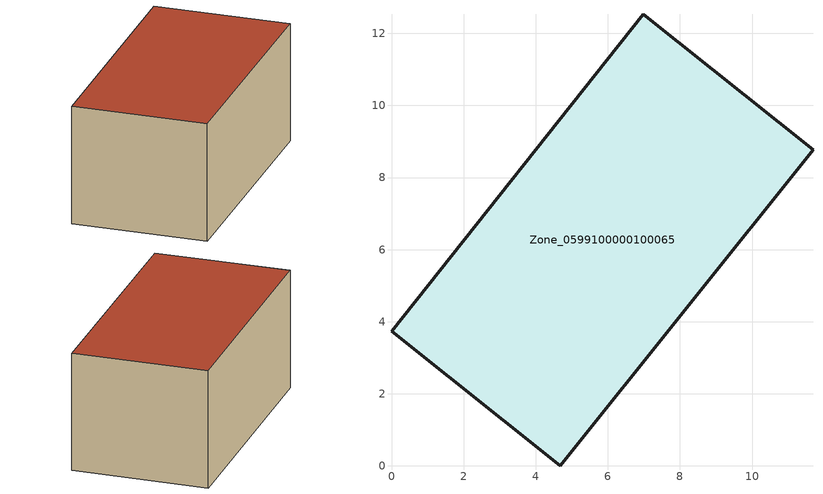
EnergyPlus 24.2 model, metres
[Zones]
Zone_0599100000100065
 floor ground (C_G): 6.98,12.53 11.69,8.77 4.69,0 0,3.74 z0.35
 wall outside (C_F): 4.69,0 11.69,8.77 6.98,12.53 0,3.74 4.69,0 z0.35:5.71
 roof outside (C_R): 11.69,8.77 6.98,12.53 0,3.74 4.69,0 z5.71
[BUILDING]
Pand.0599100000100065: North Axis=0; Terrain=City; Loads Convergence Tolerance Value=0.04; Temperature Convergence Tolerance Value=0.4; Solar Distribution=FullExterior; Maximum Number of Warmup Days=25; Minimum Number of Warmup Days=1
[Site:Location]
Rotterdam.The.Hague.AP_ZH_NLD Design_Conditions: Latitude=51.96; Longitude=4.45; Time Zone=1; Elevation=-4.5
[SITE:GROUNDTEMPERATURE:BUILDINGSURFACE]
18, 18, 18, 18, 18, 18, 18, 18, 18, 18, 18, 18
[MATERIAL] Thermal Absorptance=0.9; Solar Absorptance=0.7; Visible Absorptance=0.7
Name | Roughness | Thickness | Conductivity | Density | Specific Heat
G.TI.1992-2005 | MediumSmooth | 0.15 | 0.06 | 540 | 1210
F.TI.1992-2005 | Rough | 0.3 | 0.12 | 1920 | 840
R.TI.1992-2005 | MediumRough | 0.2 | 0.08 | 1500 | 1000
[CONSTRUCTION]
C_G: G.TI.1992-2005
C_F: F.TI.1992-2005
C_R: R.TI.1992-2005
[ZONE]
Zone_0599100000100065: Type=1; Multiplier=1; Ceiling Height=Autocalculate; Volume=Autocalculate; Floor Area=autocalculate; Part of Total Floor Area=Yes
[ZONEINFILTRATION:DESIGNFLOWRATE]
Infil_Zone_0599100000100065: Zone or ZoneList or Space or SpaceList=Zone_0599100000100065; Schedule=AlwaysOn; Design Flow Rate Calculation Method=Flow/Area; Flow Rate per Floor Area=0.0015; Constant Term Coefficient=1; Temperature Term Coefficient=0; Velocity Term Coefficient=0; Velocity Squared Term Coefficient=0
[HVACTEMPLATE:ZONE:IDEALLOADSAIRSYSTEM]
Zone_0599100000100065: Maximum Heating Supply Air Temperature=50; Minimum Cooling Supply Air Temperature=13; Maximum Heating Supply Air Humidity Ratio=0.0156; Minimum Cooling Supply Air Humidity Ratio=0.0077; Heating Limit=NoLimit; Cooling Limit=NoLimit; Dehumidification Control Type=ConstantSensibleHeatRatio; Cooling Sensible Heat Ratio=0.7; Dehumidification Setpoint=60; Humidification Control Type=None; Humidification Setpoint=30; Outdoor Air Method=None; Outdoor Air Flow Rate per Person=0.00944; Outdoor Air Flow Rate per Zone Floor Area=0; Outdoor Air Flow Rate per Zone=0; Demand Controlled Ventilation Type=None; Outdoor Air Economizer Type=NoEconomizer; Heat Recovery Type=None; Sensible Heat Recovery Effectiveness=0.7; Latent Heat Recovery Effectiveness=0.65
[ZONECONTROL:THERMOSTAT]
ThermostatControl_Zone_0599100000100065: Zone or ZoneList=Zone_0599100000100065; Control Type Schedule=DualSetpointControlType; Control 1=Thermostat_Zone_0599100000100065; Temperature Difference Between Cutout And Setpoint=0
[THERMOSTATSETPOINT:DUALSETPOINT]
Thermostat_Zone_0599100000100065: Heating Setpoint Temperature Schedule=HeatingSetpoint_Zone_0599100000100065; Cooling Setpoint Temperature Schedule=CoolingSetpoint_Zone_0599100000100065
[SCHEDULE:COMPACT]
HeatingSetpoint_Zone_0599100000100065: Through: 12/31, For: AllDays, Until: 24:00, 21
CoolingSetpoint_Zone_0599100000100065: Through: 12/31, For: AllDays, Until: 24:00, 24
DualSetpointControlType: Through: 12/31, For: AllDays, Until: 24:00, 4
AlwaysOn: Through: 12/31, For: AllDays, Until: 24:00, 1
